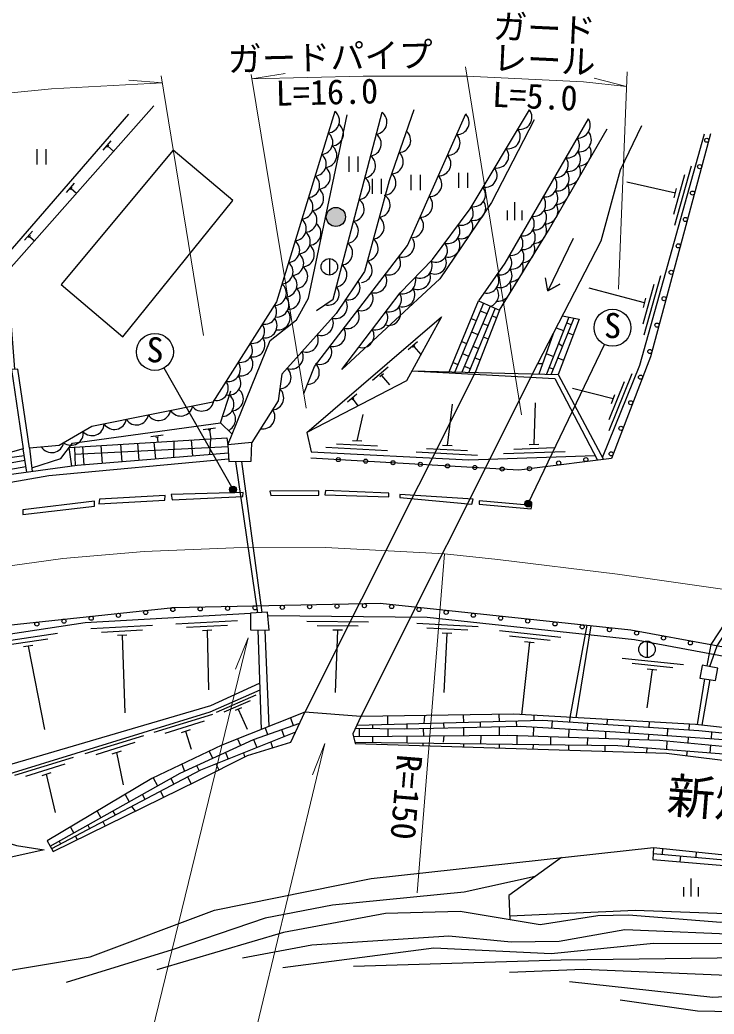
# Model space of a CAD drawing. Units: millimetres at full size, sheet at 1:1000; details may follow other scales. Extents: x 40000 to 680000, y 20000 to 380000.
# Drawn here: x 209133 to 259863, y 270454 to 343161 of the extents above; entities that cross this region are included whole.
import ezdxf
from ezdxf.enums import TextEntityAlignment as Align

# ---------------------------------------------------------------- set-up
doc = ezdxf.new("R2010")
doc.units = ezdxf.units.MM
doc.header["$LTSCALE"] = 1000
doc.linetypes.add('CHAIN', pattern=[18.5, 12, -1.5, 3.5, -1.5])
for name, color, linetype, lineweight in [('M-BGD', 7, 'Continuous', 25), ('M-BGD-EXST', 7, 'Continuous', 25), ('M-BMK', 2, 'CHAIN', 13), ('M-STR-HTXT', 7, 'Continuous', 13)]:
    doc.layers.add(name, color=color, linetype=linetype, lineweight=lineweight)
doc.layers.add('M-BMK-HTXT', color=7, linetype='Continuous')
doc.styles.add('ＭＳ ゴシック', font='')
doc.styles.get('ＭＳ ゴシック').set_extended_font_data('MS Gothic')

msp = doc.modelspace()

# ---------------------------------------------------------------- hatches: boundary and pattern name
at = {"layer": 'M-BGD'}
msp.add_hatch(color=256, dxfattribs=at).paths.add_polyline_path([(231525, 328751, 1), (232925, 328751, 0.41421), (232225, 329451, 0.41421)])
at = {"layer": 'M-BGD-EXST'}
for points in [[(224929, 308932, -1), (224490, 308693, -0.41421), (224590, 309032, -0.41421)], [(246497, 307910, -1), (246058, 307670, -0.41421), (246158, 308010, -0.41421)]]:
    msp.add_hatch(color=256, dxfattribs=at).paths.add_polyline_path(points)

# ---------------------------------------------------------------- linework, layer by layer
at = {"layer": 'M-BGD'}
for p, q in [((215778, 334325), (215189, 333644)), ((215621, 334005), (215483, 333846)), ((215552, 333926), (215979, 333556)), ((210367, 333703), (210367, 332586)), ((211034, 333703), (211034, 332586)), ((233171, 333161), (233171, 332043)), ((233838, 333161), (233838, 332043)), ((257002, 328153), (258213, 332487)), ((234874, 331547), (234874, 330429)), ((235541, 331547), (235541, 330429)), ((237709, 331827), (237709, 330709)), ((238376, 331827), (238376, 330709)), ((241180, 331987), (241180, 330869)), ((241847, 331987), (241847, 330869)), ((256915, 328957), (257722, 331846)), ((213100, 331230), (212511, 330550)), ((212942, 330911), (212805, 330752)), ((212873, 330831), (213271, 330487)), ((257030, 330482), (253486, 331287)), ((256935, 330145), (257124, 330819)), ((245301, 328514), (245301, 329842)), ((244767, 328514), (244767, 329211)), ((245834, 328514), (245834, 329211)), ((210063, 327722), (209474, 327042)), ((209905, 327403), (209768, 327244)), ((209837, 327323), (210201, 327008)), ((231746, 325703), (231746, 324503)), ((254760, 320133), (255971, 324467)), ((254673, 320936), (255480, 323825)), ((254788, 322462), (250743, 323531)), ((243013, 322448), (240918, 317420)), ((243493, 322235), (241416, 317408)), ((254693, 322124), (254882, 322799)), ((243867, 322069), (241933, 317395)), ((242779, 321886), (243255, 321681)), ((243641, 321522), (243973, 321392)), ((249251, 321431), (247620, 317259)), ((242104, 321323), (242479, 321167)), ((242947, 320966), (243343, 320802)), ((249624, 321354), (247953, 317251)), ((248329, 320642), (248861, 320435)), ((249088, 321014), (249429, 320875)), ((242135, 320341), (242593, 320144)), ((242999, 319972), (243361, 319830)), ((247068, 317272), (248120, 320235)), ((249188, 320281), (249561, 320140)), ((238196, 319628), (237514, 319041)), ((237994, 319334), (237834, 319197)), ((237914, 319266), (238426, 318680)), ((241416, 319643), (241781, 319491)), ((242234, 319310), (242654, 319137)), ((248499, 319508), (248789, 319302)), ((241473, 318753), (241913, 318564)), ((247594, 318754), (248123, 318547)), ((236037, 317769), (234901, 316791)), ((240787, 318106), (241142, 317958)), ((241606, 317849), (242046, 317667)), ((242369, 318449), (242759, 318296)), ((246990, 318037), (247337, 318030)), ((247813, 317752), (248108, 317631)), ((248440, 318447), (248860, 318288)), ((242401, 317384), (229947, 292532)), ((246602, 317283), (234044, 292216)), ((235699, 317281), (235434, 317052)), ((235567, 317167), (236153, 316467)), ((252199, 313134), (253883, 317306)), ((252201, 313941), (253324, 316723)), ((223803, 313706), (224552, 316044)), ((233743, 315794), (233061, 315207)), ((252485, 315445), (249509, 316205)), ((252354, 315120), (252616, 315769)), ((233540, 315501), (233381, 315364)), ((233460, 315433), (233841, 314924)), ((240369, 312044), (240745, 315054)), ((246707, 312127), (246804, 315161)), ((233778, 312387), (234218, 314304)), ((219599, 312786), (218708, 312664)), ((219270, 312650), (219062, 312622)), ((223423, 313311), (222531, 313189)), ((223093, 313175), (222885, 313147)), ((222989, 313161), (223075, 312534)), ((213113, 311917), (213163, 310560)), ((213132, 311398), (224342, 311959)), ((213707, 311954), (213814, 310621)), ((215038, 312036), (215143, 310728)), ((216484, 312125), (216587, 310843)), ((217726, 312202), (217827, 310943)), ((218932, 312277), (219032, 311040)), ((219166, 312636), (219213, 312294)), ((220391, 312367), (220365, 311147)), ((221641, 312445), (221736, 311257)), ((223069, 312533), (222985, 311357)), ((232265, 312165), (235261, 312009)), ((233429, 312405), (234128, 312368)), ((240019, 312062), (240718, 312026)), ((246357, 312115), (247057, 312139)), ((209449, 311282), (205764, 310770)), ((212720, 311892), (212907, 310525)), ((231500, 311904), (235994, 311671)), ((238091, 311562), (242585, 311328)), ((238855, 311822), (241851, 311667)), ((244479, 311449), (248977, 311606)), ((245218, 311775), (248217, 311879)), ((198409, 308482), (209568, 310508)), ((209502, 310937), (201366, 309518)), ((224900, 310864), (226484, 299810)), ((225336, 310872), (226814, 299830)), ((218820, 298876), (214327, 298622)), ((225030, 299226), (220537, 298973)), ((224298, 298884), (221302, 298715)), ((234607, 299107), (230108, 299155)), ((233854, 298815), (230854, 298847)), ((242622, 298781), (238128, 299014)), ((250560, 298891), (249309, 292152)), ((250865, 298858), (249759, 292128)), ((211876, 298287), (207427, 297612)), ((218088, 298534), (215093, 298365)), ((216957, 298170), (216258, 298130)), ((216607, 298150), (216803, 292496)), ((223166, 298520), (222467, 298481)), ((222817, 298500), (222925, 294157)), ((226522, 298546), (226760, 291269)), ((227024, 298540), (227316, 291489)), ((232701, 298527), (232001, 298535)), ((232351, 298531), (232163, 293962)), ((241858, 298520), (238862, 298675)), ((240694, 298280), (239995, 298316)), ((240344, 298298), (240120, 293963)), ((248663, 297999), (244189, 298484)), ((247885, 297782), (244903, 298105)), ((211179, 297878), (208213, 297428)), ((210087, 297409), (209395, 297304)), ((246362, 297645), (245788, 292347)), ((246710, 297608), (246014, 297683)), ((254961, 297729), (254961, 296529)), ((209741, 297356), (210932, 291269)), ((257629, 295999), (253153, 296468)), ((256852, 295779), (253868, 296091)), ((255329, 295637), (254935, 292845)), ((255677, 295600), (254981, 295673)), ((259163, 294972), (258622, 291632)), ((259539, 294915), (258959, 291594)), ((226365, 293776), (223481, 292509)), ((225969, 293372), (224047, 292528)), ((223215, 292376), (218916, 291047)), ((225317, 292856), (224868, 292659)), ((225092, 292758), (225734, 291297)), ((234044, 292216), (229947, 292532)), ((241529, 292324), (241543, 291791)), ((244138, 292361), (244151, 291858)), ((246682, 292297), (246692, 291924)), ((222587, 291868), (219721, 290982)), ((228916, 292124), (229112, 291570)), ((234893, 291619), (234889, 291313)), ((236020, 291648), (236011, 292244)), ((237398, 291683), (237408, 291286)), ((238706, 292283), (238654, 291716)), ((240099, 291753), (240108, 291350)), ((242763, 291822), (242773, 291412)), ((245401, 291890), (245411, 291474)), ((248019, 291895), (247985, 291343)), ((249309, 292152), (249286, 291811)), ((250611, 291723), (250579, 291186)), ((252058, 292001), (252033, 291628)), ((255122, 291832), (255095, 291425)), ((258038, 291671), (258008, 291231)), ((221577, 291242), (220909, 291035)), ((221243, 291138), (221645, 289837)), ((227047, 291383), (227220, 290897)), ((228238, 291260), (228445, 290742)), ((233919, 291325), (233924, 290761)), ((236011, 291299), (236015, 290778)), ((238614, 291315), (238618, 290797)), ((241552, 291383), (241556, 290820)), ((242812, 290830), (242804, 290224)), ((244160, 291444), (244165, 290840)), ((246662, 291423), (246641, 290785)), ((249253, 291266), (249235, 290701)), ((251931, 291105), (251915, 290615)), ((253683, 291519), (253646, 290991)), ((255058, 290891), (255045, 290513)), ((256454, 290792), (256490, 291332)), ((259682, 291089), (259645, 290566)), ((218168, 290816), (213868, 289487)), ((217540, 290308), (214673, 289422)), ((225036, 290585), (225244, 290095)), ((226202, 290535), (226439, 289941)), ((227461, 290349), (227590, 289925)), ((234893, 290769), (234888, 290320)), ((237412, 290788), (237405, 290289)), ((238600, 290084), (238603, 290275)), ((240113, 290809), (240075, 290349)), ((241546, 290239), (241538, 289995)), ((244157, 290207), (244149, 289915)), ((245452, 290824), (245445, 290192)), ((246634, 290177), (246623, 289840)), ((247905, 290744), (247904, 290162)), ((249228, 290146), (249217, 289761)), ((250605, 290657), (250599, 290129)), ((251883, 290113), (251870, 289681)), ((253626, 290559), (253585, 290042)), ((256419, 290434), (256385, 289821)), ((257970, 290685), (257932, 290289)), ((259603, 290129), (259560, 289571)), ((216529, 289682), (215861, 289475)), ((216195, 289578), (216678, 287233)), ((222962, 289685), (223214, 289162)), ((224157, 289596), (224357, 289110)), ((225464, 289552), (225544, 289258)), ((254935, 289936), (254924, 289588)), ((257886, 289703), (257843, 289362)), ((213033, 289229), (208734, 287901)), ((212405, 288721), (209539, 287836)), ((220956, 288722), (221168, 288222)), ((223454, 288749), (223672, 288316)), ((211395, 288095), (210726, 287889)), ((211060, 287992), (211701, 285191)), ((222040, 288623), (222234, 288250)), ((218872, 287721), (219196, 287146)), ((220158, 287687), (220378, 287271)), ((221388, 287804), (221637, 287297)), ((216822, 286510), (217121, 285978)), ((218081, 286518), (218271, 286159)), ((219402, 286755), (219623, 286306)), ((214783, 285295), (215053, 284815)), ((215927, 285306), (216085, 285005)), ((217293, 285643), (217551, 285287)), ((215199, 284538), (215361, 284209)), ((212826, 284128), (213068, 283697)), ((214095, 284276), (214227, 284025)), ((212006, 283100), (212108, 282907)), ((213185, 283475), (213318, 283204)), ((256097, 282577), (256059, 282147)), ((258558, 282324), (258522, 281925)), ((257402, 282025), (257365, 281597)), ((258182, 279044), (258182, 280372)), ((257649, 279044), (257649, 279741)), ((258715, 279044), (258715, 279741))]:
    msp.add_line(p, q, dxfattribs=at)
for points in [[(208751, 317608), (208286, 323922), (208332, 324890), (218913, 336882)], [(206952, 336027), (208272, 326087), (217087, 336270)], [(232157, 336471), (227876, 322543), (223235, 315214), (214383, 313432), (211991, 312048), (209831, 311839), (210035, 310132)], [(224336, 312080), (227415, 319716), (229340, 321226), (230211, 322816), (233058, 336217)], [(237923, 336578), (236128, 331396), (234309, 324769), (232239, 321699), (228275, 317264), (228000, 315291), (226083, 312249)], [(229871, 315840), (230653, 317821), (237460, 326662), (241713, 336286)], [(230797, 321909), (232015, 322728), (235601, 336408)], [(246716, 335847), (243603, 329806), (239827, 324232), (232648, 317589), (236925, 323207), (239290, 325635), (242029, 329350), (246373, 336577)], [(250672, 335935), (244559, 325381), (242634, 322617)], [(244183, 321928), (247771, 327750), (252050, 335189)], [(246602, 317283), (251602, 327009), (253014, 332194), (254572, 335439)], [(259606, 334827), (255223, 318531), (252376, 311092), (246543, 310357)], [(251707, 311159), (254431, 317909), (259162, 334830)], [(249576, 327172), (247720, 323356), (248596, 323846), (247720, 323356), (247545, 324301)], [(240510, 317430), (242634, 322617), (244183, 321928), (242401, 317384)], [(248784, 321528), (249991, 321278), (248463, 317239)], [(209831, 311839), (208971, 317625), (208530, 317591), (209369, 311797)], [(237782, 317495), (248463, 317239), (251782, 311017)], [(237782, 317495), (248228, 316932), (251335, 310961)], [(210002, 310411), (212115, 311097), (212967, 312219), (223803, 313706), (224654, 312870)], [(230091, 312981), (230427, 311580), (241941, 310981), (251158, 311302)], [(212720, 311892), (224256, 312607), (224336, 312080)], [(224366, 311468), (213313, 310581), (207796, 309826), (194722, 307226), (188574, 305708)], [(209635, 310078), (209369, 311797), (198398, 308673)], [(175528, 301328), (185039, 304207), (198047, 307525), (211243, 309848), (224387, 311052)], [(246417, 310341), (245603, 310239), (230401, 311121)], [(266622, 308142), (259623, 297479), (259323, 295918)], [(259561, 295872), (260080, 297396), (266852, 307877)], [(97051, 261956), (97860, 262926), (108778, 264200), (116524, 265947), (128775, 270051), (141873, 275613), (155634, 282149), (169673, 288205), (182547, 292992), (194807, 296372), (206431, 298705), (220369, 300197), (235467, 300497), (253771, 298549), (278233, 294077), (328035, 283176), (336802, 279749), (337672, 278407)], [(154526, 280738), (172270, 288578), (187523, 293942), (200243, 297026), (213894, 299097), (225991, 299779)], [(227255, 299612), (238897, 299486), (254042, 297845), (279756, 293066), (307653, 286936)], [(258986, 295939), (258810, 295025), (259970, 294850), (260129, 295763), (258994, 295981)], [(226666, 294152), (223013, 292547), (208320, 288007), (207743, 288511), (223085, 293033), (226649, 294655)], [(325958, 282195), (320937, 280129), (277481, 289506), (258500, 291645), (245239, 292377), (234044, 292216), (233453, 290962), (233639, 290234), (256380, 289544), (274392, 287302), (300842, 282164), (318620, 278679), (321362, 278679), (326005, 279940)], [(211342, 282727), (220845, 288074), (226202, 290535), (229578, 291736)], [(233748, 291589), (247341, 291940), (258736, 291183), (267493, 290317), (277507, 289148), (298297, 284660), (313681, 281346), (320900, 279807), (325967, 281778)], [(199410, 291031), (203095, 285832), (204832, 284036), (208874, 282779), (210911, 282480), (190428, 277901), (180276, 277392), (168867, 274968), (168058, 274250)], [(229269, 291071), (222327, 288299), (211438, 282553)], [(233505, 290758), (244798, 290845), (255867, 290487), (268661, 289260), (277692, 288190), (286189, 286210), (300467, 283240), (321108, 279038), (325988, 280753)], [(325977, 281282), (320955, 279353), (277546, 288611), (260879, 290479), (252651, 291061), (245708, 291481), (237250, 291283), (233626, 291329)], [(233613, 290335), (252822, 290102), (268299, 288883), (277993, 287579), (292090, 284587), (320605, 278679)], [(143895, 249040), (145221, 256535), (146589, 259226), (149779, 261835), (156078, 265645), (176547, 270158), (191724, 270865), (214276, 274640), (223359, 278044), (234796, 280363), (255440, 282644), (275556, 280576), (288733, 277387), (306193, 273862), (327131, 268060), (332228, 267398), (335377, 262304), (342927, 258440), (354864, 255133)], [(255440, 282644), (255396, 281764), (266074, 280855), (275170, 279600), (275556, 280576)], [(255418, 282204), (265824, 281267), (275363, 280088)], [(248709, 281900), (244864, 279124), (244936, 277349)], [(246787, 280512), (241587, 279364), (231985, 278424), (227052, 277466), (220252, 275160), (212508, 272766)], [(270897, 279382), (266420, 277565), (260356, 277154), (253599, 277695), (251369, 277630), (247142, 276980), (241316, 277954), (235853, 277824), (228403, 276417), (219148, 273689)], [(275170, 279600), (269236, 279297), (264060, 277674), (254098, 278042), (244926, 277611)], [(275749, 278943), (270985, 277826), (266391, 276506), (262577, 276236), (253329, 276626), (248549, 275756), (245031, 275724), (240467, 276144), (230468, 275484), (225394, 274554)], [(228340, 273865), (239389, 275305), (247947, 274885), (255424, 275635), (264979, 275606), (271765, 276716), (275898, 277686)], [(275958, 277183), (272879, 275785), (267684, 274645), (248677, 274405), (233504, 273925)], [(276171, 275381), (268546, 273557), (262569, 273209), (250294, 273717), (244900, 273504)], [(249302, 272834), (259782, 271682), (267715, 272164), (276330, 274036)], [(276529, 272361), (267542, 270492), (258653, 270663), (252994, 271473)]]:
    msp.add_lwpolyline(points, dxfattribs=at)
for points in [[(220345, 333637), (212150, 323820), (216667, 319976), (224690, 329952)], [(230091, 312981), (239934, 321453), (237382, 316760)], [(224336, 312080), (224397, 310855), (226037, 310886), (226083, 312249)], [(214960, 308111), (214897, 307775), (219729, 308049), (219754, 308372)], [(220193, 308448), (220255, 308075), (225427, 308311), (225437, 308610)], [(227401, 308704), (227480, 308373), (230983, 308404), (230983, 308719)], [(231472, 308735), (231425, 308436), (236095, 308294), (236097, 308560)], [(236896, 308450), (236896, 308231), (242168, 307755), (242268, 308121)], [(209342, 307336), (209358, 306999), (214588, 307597), (214573, 307965)], [(242698, 307993), (242689, 307737), (246484, 307393), (246552, 307641)], [(225991, 299779), (225976, 298552), (227343, 298536), (227235, 299857)], [(211128, 283116), (211557, 282338), (222135, 287542), (225759, 289367), (228927, 290333), (229947, 292532), (223897, 290134), (218779, 287676)]]:
    msp.add_lwpolyline(points, close=True, dxfattribs=at)
for centre, radius in [((259325, 334360), 150), ((258805, 332428), 150), ((258286, 330497), 150), ((232225, 328751), 700), ((257767, 328566), 150), ((257247, 326634), 150), ((231746, 325103), 600), ((256728, 324703), 150), ((256208, 322771), 150), ((255689, 320840), 150), ((255169, 318909), 150), ((254488, 317030), 150), ((253773, 315162), 150), ((253058, 313294), 150), ((252343, 311426), 150), ((232398, 311005), 150), ((234394, 310889), 150), ((236391, 310774), 150), ((238388, 310658), 150), ((240384, 310542), 150), ((242381, 310426), 150), ((246369, 310335), 150), ((248508, 310756), 150), ((250493, 311006), 150), ((244377, 310310), 150), ((226309, 300165), 150), ((228309, 300205), 150), ((230308, 300245), 150), ((232308, 300285), 150), ((234308, 300324), 150), ((236303, 300258), 150), ((216333, 299614), 150), ((218322, 299827), 150), ((220311, 300040), 150), ((222310, 300086), 150), ((224310, 300126), 150), ((238291, 300046), 150), ((240280, 299834), 150), ((242269, 299622), 150), ((244258, 299411), 150), ((210368, 298976), 150), ((212356, 299189), 150), ((214345, 299401), 150), ((246246, 299199), 150), ((248235, 298987), 150), ((250224, 298776), 150), ((252213, 298564), 150), ((254197, 298319), 150), ((256164, 297959), 150), ((254961, 297129), 600), ((258131, 297599), 150)]:
    msp.add_circle(centre, radius, dxfattribs=at)
for centre, radius, start, end in [((231601, 335780), 886, 274.63191, 51.20005), ((235074, 335692), 886, 277.0279, 53.59604), ((241079, 335663), 886, 267.87795, 44.4461), ((245666, 336037), 886, 260.7114, 37.27954), ((249868, 335448), 941, 268.62872, 31.2138), ((231893, 334829), 886, 274.63191, 51.20005), ((231116, 334203), 886, 274.63191, 51.20005), ((234656, 334096), 886, 277.0279, 53.59604), ((236804, 334348), 886, 272.61083, 49.17897), ((240412, 334153), 886, 267.87795, 44.4461), ((244816, 334623), 886, 260.7114, 37.27954), ((249149, 333959), 886, 261.63719, 38.20533), ((250009, 334399), 886, 264.05624, 40.62438), ((231408, 333252), 886, 274.63191, 51.20005), ((243966, 333209), 886, 260.7114, 37.27954), ((249934, 333422), 952, 271.3947, 31.05765), ((230632, 332626), 886, 274.63191, 51.20005), ((234237, 332500), 886, 277.0279, 53.59604), ((236264, 332789), 886, 272.61083, 49.17897), ((239745, 332644), 886, 267.87795, 44.4461), ((248322, 332531), 886, 261.63719, 38.20533), ((249219, 332967), 886, 261.63719, 38.20533), ((230924, 331675), 886, 274.63191, 51.20005), ((243116, 331794), 886, 260.7114, 37.27954), ((249137, 332062), 966, 271.40812, 28.4344), ((230147, 331049), 886, 274.63191, 51.20005), ((233819, 330904), 886, 277.0279, 53.59604), ((235724, 331230), 886, 272.61083, 49.17897), ((239078, 331135), 886, 267.87795, 44.4461), ((247495, 331103), 886, 261.63719, 38.20533), ((248392, 331539), 886, 261.63719, 38.20533), ((242266, 330380), 886, 260.7114, 37.27954), ((248319, 330629), 960, 270.88536, 28.95717), ((229662, 329472), 886, 274.63191, 51.20005), ((230439, 330098), 886, 274.63191, 51.20005), ((235299, 329613), 886, 276.36011, 52.92825), ((238411, 329626), 886, 267.87795, 44.4461), ((246668, 329676), 886, 261.63719, 38.20533), ((247565, 330111), 886, 261.63719, 38.20533), ((233400, 329308), 886, 277.0279, 53.59604), ((241383, 329025), 886, 255.3073, 31.87544), ((242284, 329385), 886, 258.61136, 35.17951), ((247501, 329197), 955, 270.36528, 29.47725), ((229954, 328520), 886, 274.63191, 51.20005), ((234862, 328021), 886, 276.36011, 52.92825), ((237744, 328116), 886, 267.87795, 44.4461), ((245841, 328248), 886, 261.63719, 38.20533), ((246738, 328683), 886, 261.63719, 38.20533), ((229178, 327895), 886, 274.63191, 51.20005), ((230246, 327569), 886, 274.63191, 51.20005), ((232982, 327712), 886, 277.0279, 53.59604), ((240403, 327697), 886, 255.3073, 31.87544), ((241355, 328046), 885, 255.00871, 31.89232), ((246658, 327780), 964, 270.98137, 28.41373), ((229469, 326943), 886, 274.63191, 51.20005), ((240431, 326680), 863, 257.33261, 36.33372), ((245014, 326820), 886, 261.63719, 38.20533), ((245911, 327255), 886, 261.63719, 38.20533), ((228693, 326317), 886, 274.63191, 51.20005), ((229761, 325992), 886, 274.63191, 51.20005), ((232564, 326115), 886, 277.0279, 53.59604), ((234425, 326430), 886, 276.36011, 52.92825), ((237076, 326700), 886, 254.12054, 30.68869), ((239533, 326295), 845, 245.54122, 40.19228), ((245746, 326403), 1018, 275.60524, 23.60443), ((228985, 325366), 886, 274.63191, 51.20005), ((236069, 325392), 886, 254.12054, 30.68869), ((239469, 325403), 831, 242.50822, 27.37175), ((244187, 325392), 886, 261.63719, 38.20533), ((245084, 325827), 886, 261.63719, 38.20533), ((228208, 324740), 886, 274.63191, 51.20005), ((229277, 324415), 886, 274.63191, 51.20005), ((232145, 324519), 886, 277.0279, 53.59604), ((233988, 324839), 886, 276.36011, 52.92825), ((238372, 325162), 886, 247.47139, 24.03953), ((244877, 325030), 1037, 274.75215, 19.94839), ((228500, 323789), 886, 274.63191, 51.20005), ((235062, 324085), 886, 254.12054, 30.68869), ((237093, 324103), 969, 257.68482, 14.35578), ((238237, 324353), 904, 246.15729, 20.22409), ((243246, 324069), 886, 256.85563, 33.42378), ((244210, 324465), 886, 256.42248, 32.99063), ((227723, 323163), 886, 274.63191, 51.20005), ((231661, 323103), 800, 252.50295, 42.18673), ((233105, 323570), 886, 257.73179, 34.29993), ((243241, 323063), 886, 288.48562, 34.32676), ((244061, 323555), 959, 266.20656, 24.50287), ((227905, 322317), 886, 264.76391, 41.33205), ((228735, 322888), 886, 269.7063, 46.27444), ((234056, 322778), 886, 254.12054, 30.68869), ((236125, 322698), 886, 254.43369, 31.00183), ((237107, 323065), 886, 254.38126, 30.94941), ((227009, 321787), 886, 259.37546, 35.9436), ((232182, 322202), 886, 257.73179, 34.29993), ((236071, 321704), 886, 254.43369, 31.00183), ((227994, 321373), 886, 261.18419, 37.75233), ((231152, 320974), 886, 249.92417, 26.49231), ((233049, 321470), 886, 254.12054, 30.68869), ((235126, 321385), 886, 254.43369, 31.00183), ((226126, 320393), 886, 259.37546, 35.9436), ((227040, 320793), 886, 259.37546, 35.9436), ((226158, 319399), 886, 259.37546, 35.9436), ((230052, 319744), 886, 249.92417, 26.49231), ((232042, 320163), 886, 254.12054, 30.68869), ((234126, 320072), 886, 254.43369, 31.00183), ((225244, 318999), 886, 259.37546, 35.9436), ((231036, 318855), 886, 254.12054, 30.68869), ((225275, 318005), 886, 259.37546, 35.9436), ((228953, 318514), 886, 249.92417, 26.49231), ((224361, 317605), 886, 259.37546, 35.9436), ((230129, 317386), 886, 270.16438, 46.73253), ((224392, 316611), 886, 259.37546, 35.9436), ((228101, 317029), 848, 271.54322, 50.02023), ((223478, 316211), 886, 259.37546, 35.9436), ((223887, 315042), 886, 273.947, 50.51514), ((224576, 315454), 886, 273.78645, 50.35459), ((227526, 315527), 886, 275.28316, 47.57621), ((220889, 315076), 886, 213.0969, 349.66505), ((222432, 315440), 886, 216.89642, 353.46456), ((217654, 314425), 886, 213.0969, 349.66505), ((219271, 314751), 886, 213.0969, 349.66505), ((224005, 313948), 886, 294.76779, 44.47927), ((226883, 314134), 886, 259.49626, 36.06441), ((214405, 313644), 886, 221.51615, 358.08429), ((216036, 314099), 886, 213.0969, 349.66505), ((212879, 312941), 886, 231.76823, 8.33638), ((211458, 312400), 884, 212.56227, 349.77133)]:
    msp.add_arc(centre, radius, start, end, dxfattribs=at)
at = {"layer": 'M-BGD-EXST'}
for p, q in [((246277, 307790), (251855, 319433)), ((224710, 308813), (219667, 317703))]:
    msp.add_line(p, q, dxfattribs=at)
for centre, radius in [((252439, 320651), 1350), ((219001, 318877), 1350), ((224710, 308813), 250), ((246277, 307790), 250)]:
    msp.add_circle(centre, radius, dxfattribs=at)
at = {"layer": 'M-BMK'}
msp.add_lwpolyline([(150421, 284107), (160689, 288645), (165487, 290828), (173484, 293994), (178507, 295803), (183434, 297466), (187149, 298685), (192617, 300214), (198300, 301503), (204873, 302759), (212265, 303776), (218215, 304286), (224777, 304555), (231470, 304567), (240169, 304102), (244067, 303699), (252798, 302620), (260640, 301502)], dxfattribs=at)
at = {"layer": 'M-STR-HTXT'}
for p, q in [((245787, 314288), (241684, 339720)), ((222552, 320083), (219461, 339066)), ((230046, 314777), (226034, 339159)), ((226084, 338853), (228509, 339237)), ((253467, 338296), (251087, 338898)), ((252884, 323457), (253509, 339352)), ((219546, 338547), (217100, 338763)), ((238159, 279324), (240169, 304102)), ((225804, 297968), (224897, 295687)), ((231427, 290236), (230525, 287952))]:
    msp.add_line(p, q, dxfattribs=at)
for points in [[(226084, 338853), (234222, 339051), (241794, 339037)], [(241794, 339037), (250330, 338636), (253467, 338296)], [(170646, 329162), (177898, 331628), (184940, 333707), (190921, 335161), (197616, 336378), (204781, 337470), (211432, 338127), (219546, 338547)], [(194101, 261919), (217824, 265184), (225804, 297968)], [(249852, 267838), (226006, 267723), (231427, 290236)]]:
    msp.add_lwpolyline(points, dxfattribs=at)

# ---------------------------------------------------------------- texts
at = {"layer": 'M-BGD-EXST', "style": 'ＭＳ ゴシック'}
for p in [(251784, 319358), (218345, 317585)]:
    msp.add_text('S', height=1833, rotation=358.508, dxfattribs=at).set_placement(p, align=Align.BOTTOM_LEFT)
at = {"layer": 'M-BMK-HTXT', "style": 'ＭＳ ゴシック'}
msp.add_text('新畑川', height=2566, rotation=355.553, dxfattribs=at).set_placement((256287, 284441), align=Align.BOTTOM_LEFT)
at = {"layer": 'M-STR-HTXT', "style": 'ＭＳ ゴシック'}
for s, rotation, p in [('ガード', 357.311, (243641, 341253)), ('ガードパイプ', 1.396, (224351, 338811)), ('レール', 357.311, (243641, 338950)), ('L=16.0', 1.396, (227864, 336330)), ('L=5.0', 357.311, (243593, 336264)), ('R=150', 265.363, (236171, 289545))]:
    msp.add_text(s, height=1833, rotation=rotation, dxfattribs=at).set_placement(p, align=Align.BOTTOM_LEFT)

doc.saveas('drawing.dxf')
